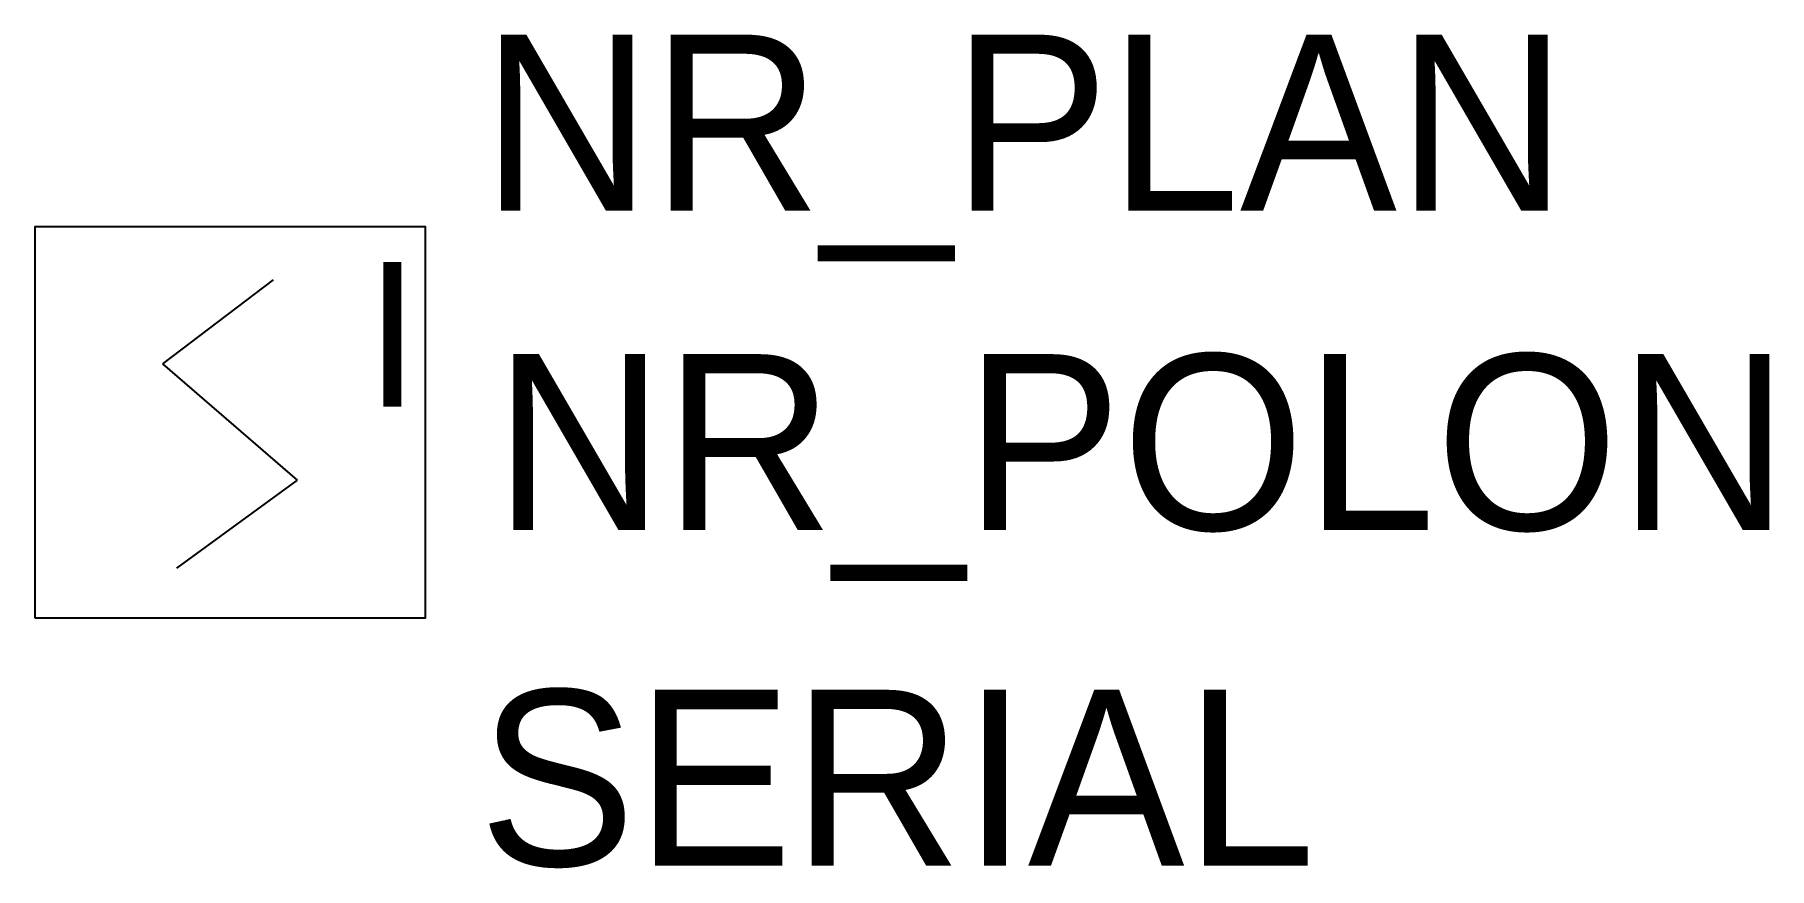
# Model space of a CAD drawing. Header units: millimetres. Extents: x 0 to 1775, y -256 to 597.
import ezdxf

# ---------------------------------------------------------------- set-up
doc = ezdxf.new("R2010")
doc.units = ezdxf.units.MM
doc.header["$LTSCALE"] = 0.25
doc.layers.get('0').update_dxf_attribs({"color": 252})
doc.styles.get("Standard").update_dxf_attribs({"font": 'PM_SMPLX.shx'})

msp = doc.modelspace()

# ---------------------------------------------------------------- linework, layer by layer
for p, q in [((244, 346), (130.6, 260)), ((130.6, 260), (268.7, 141)), ((268.7, 141), (145, 51))]:
    msp.add_line(p, q)
msp.add_lwpolyline([(0, 0), (400, 0), (400, 400), (0, 400)], close=True)

# ---------------------------------------------------------------- texts
msp.add_text('I', height=147.8).set_placement((338.4, 216.2))
for tag, p, flags in [('NR_PLAN', (457.2, 416.7), 8), ('NR_POLON', (470.1, 89.9), 9), ('SERIAL', (454.2, -253.5), 9)]:
    msp.add_attdef(tag, p, 'xx', height=180, dxfattribs=dict(flags=flags))

doc.saveas('drawing.dxf')
